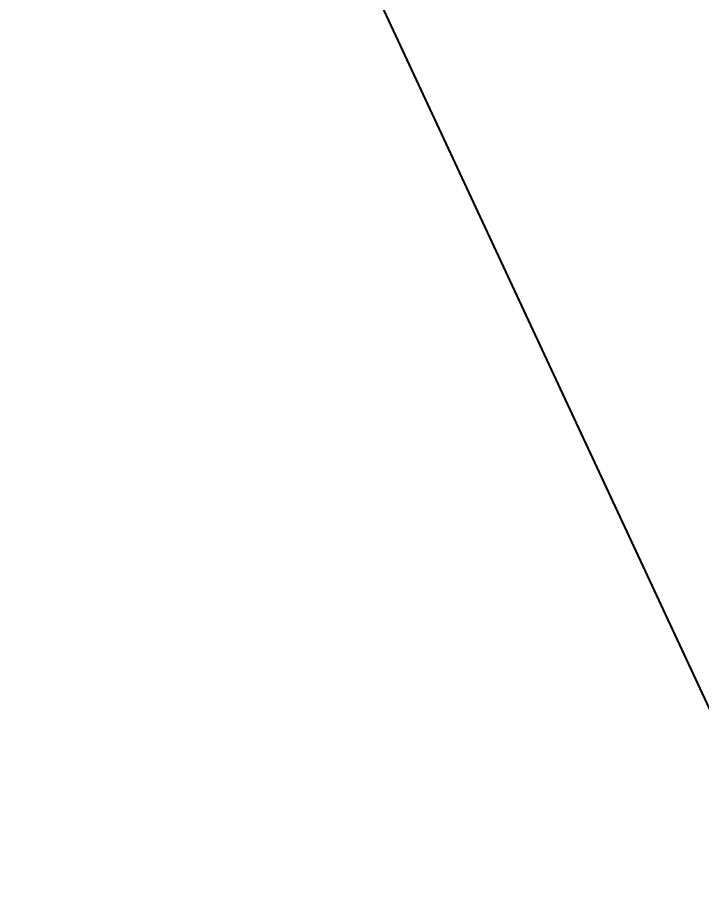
# Model space of a CAD drawing. Header units: millimetres. Extents: x 461 to 1302, y 117 to 711.
# Drawn here: x 597 to 648.7, y 509.8 to 575.4 of the extents above; entities that cross this region are included whole.
import ezdxf
from ezdxf import colors
from ezdxf.entities.mleader import LeaderData, LeaderLine
from ezdxf.math import Vec2, Vec3

# ---------------------------------------------------------------- set-up
doc = ezdxf.new("R2010")
doc.units = ezdxf.units.MM
doc.layers.get('0').update_dxf_attribs({"lineweight": 50})
doc.styles.add('GOST-2.304_Type-B_italic', font='')
doc.styles.get('GOST-2.304_Type-B_italic').set_extended_font_data('GOST Common', italic=True)

# ---------------------------------------------------------------- blocks, each defined once
blk = doc.blocks.new('_Dot')
at = {"color": 0, "linetype": 'ByBlock', "lineweight": -2}
blk.add_line((-0.5, 0), (-1, 0), dxfattribs=at)
at = {"color": 0, "linetype": 'ByBlock', "lineweight": 90, "const_width": 0.5}
blk.add_lwpolyline([(-0.25, 0, 1), (0.25, 0, 1)], format="xyb", close=True, dxfattribs=at)

msp = doc.modelspace()

# ---------------------------------------------------------------- leaders
at = {"color": 7, "lineweight": 20, "true_color": 0xffffff}
ml = msp.add_multileader_mtext('Standard', dxfattribs=at)
ml.set_content('12', color=(255, 255, 255), style='GOST-2.304_Type-B_italic')
ml.set_leader_properties()
ml.set_arrow_properties(name='DOT')
ml.build(insert=Vec2(0, 0))
ml.multileader.update_dxf_attribs({"text_left_attachment_type": 6, "text_right_attachment_type": 6, "dogleg_length": 0, "arrow_head_size": 1})
ctx = ml.context
ctx.base_point, ctx.arrow_head_size, ctx.landing_gap_size, ctx.plane_origin = Vec3(574.81, 674.134), 1, 0, Vec3(636.907, 503.188)
ctx.left_attachment, ctx.right_attachment, ctx.text_align_type = 6, 6, 2
notes = []
notes.append((ctx, [(0, (1, 1, 0), (578.979, 674.134), (-1, 0), 0, [(0, [(660.377, 499.316)], 0, [])])]))
ctx.mtext.insert, ctx.mtext.alignment, ctx.mtext.flow_direction = Vec3(578.979, 678.934), 3, 5
for ctx, leaders in notes:
    for number, flags, end, landing, length, lines in leaders:
        leader = LeaderData()
        leader.index, (leader.has_last_leader_line, leader.has_dogleg_vector, leader.attachment_direction) = number, flags
        leader.last_leader_point, leader.dogleg_vector, leader.dogleg_length = Vec3(end), Vec3(landing), length
        for number, points, colour, breaks in lines:
            line = LeaderLine()
            line.index, line.vertices, line.color, line.breaks = number, Vec3.list(points), colors.encode_raw_color(colour), breaks
            leader.lines.append(line)
        ctx.leaders.append(leader)

doc.saveas('drawing.dxf')
